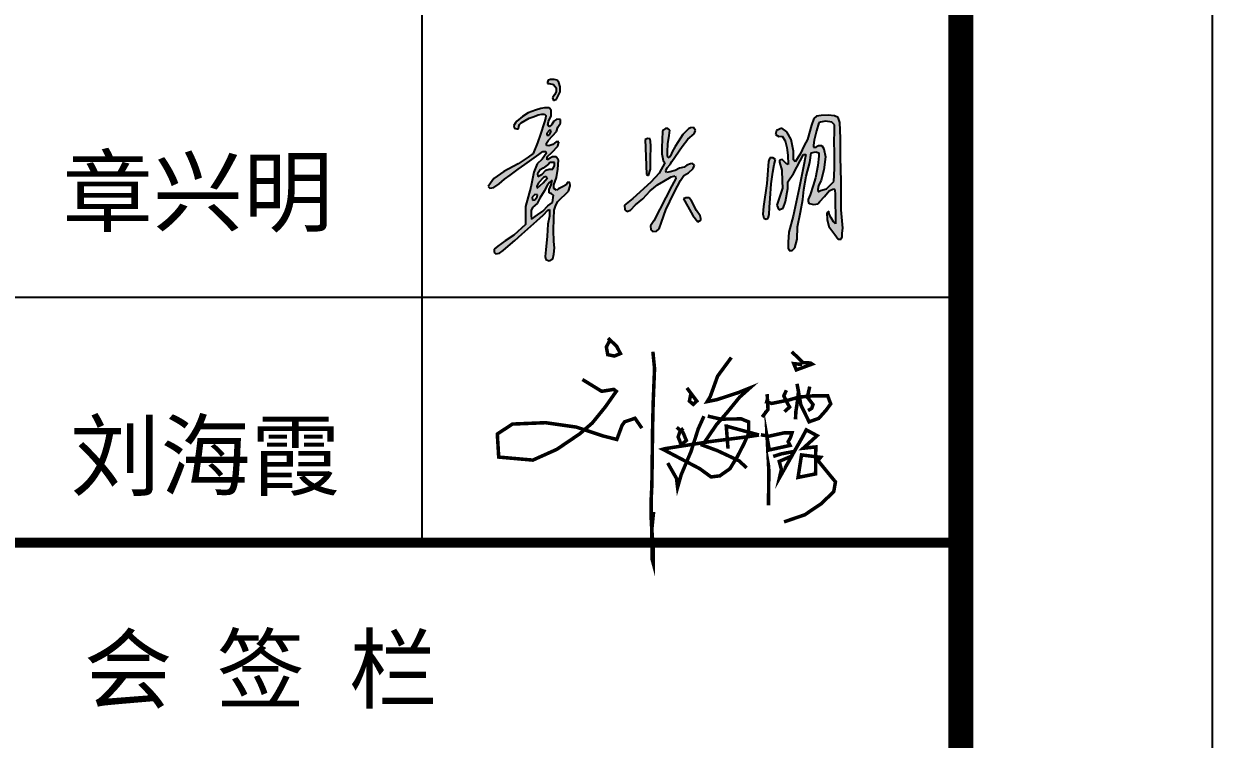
# Model space of a CAD drawing. Extents: x 69728788 to 150676229, y 20327566 to 43663798.
# Drawn here: x 75484899 to 75489625, y 20792796 to 20795641 of the extents above; entities that cross this region are included whole.
import ezdxf

# ---------------------------------------------------------------- set-up
doc = ezdxf.new("R2010")
doc.units = 0
doc.header["$LTSCALE"] = 1000
doc.header["$MEASUREMENT"] = 0
doc.layers.get('0').update_dxf_attribs({"linetype": 'CONTINUOUS'})
doc.layers.add('PUB_TITLE', color=4, linetype='CONTINUOUS')
doc.layers.add('图框', color=253, linetype='CONTINUOUS')
doc.styles.add('STYLE-黑体', font='simhei.ttf')

# ---------------------------------------------------------------- blocks, each defined once
blk = doc.blocks.new('zvzgbzxbz')
for points in [[(-131914.1, -764901.6), (-131889.5, -764906.8), (-131875.4, -764925.4), (-131875.4, -764947.8), (-131885, -764963.4), (-131895.6, -764980.4), (-131888.7, -764995.6), (-131872.4, -764988.3), (-131863.4, -764968.8), (-131853.8, -764948), (-131853.8, -764921.1), (-131860.8, -764896.1), (-131869.3, -764884), (-131885.8, -764879.6), (-131905.3, -764879.6), (-131918.5, -764884), (-131922.6, -764893.9), (-131922.6, -764901.6)], [(-131270.9, -765389.6), (-131275, -765380.3), (-131266.4, -765364.3), (-131250, -765344.9), (-131241, -765329.2), (-131185.3, -765247.9), (-131153.1, -765207.3), (-131119.7, -765176.9), (-131111.7, -765159), (-131122.1, -765142.9), (-131138.8, -765144.8), (-131149.5, -765150), (-131180.6, -765181.1), (-131206.8, -765222.2), (-131222.9, -765246.7), (-131239.1, -765275.9), (-131249.2, -765298.6), (-131256.4, -765308.8), (-131265.7, -765302.2), (-131265.9, -765276.5), (-131262.9, -765233), (-131256.4, -765186.4), (-131252.4, -765158), (-131263.5, -765148.3), (-131276.7, -765148.3), (-131289.8, -765157.2), (-131292.1, -765163.3), (-131294.6, -765211), (-131296.6, -765250.9), (-131296.6, -765287.8), (-131289.4, -765323.5), (-131280, -765336.3), (-131310.8, -765393.1), (-131357.5, -765443.1), (-131454.5, -765531.4), (-131500, -765568.6), (-131499.8, -765593.9), (-131488.4, -765603.6), (-131467.2, -765596), (-131439.7, -765567.3), (-131400.8, -765533), (-131360.2, -765489.5), (-131320.4, -765456.5), (-131285.3, -765436.2), (-131246, -765413.4), (-131222.7, -765407.9), (-131219.8, -765422.2), (-131242.2, -765462), (-131274.8, -765525.4), (-131339.8, -765654.7), (-131358.5, -765681.4), (-131357.4, -765703.8), (-131346.2, -765713.4), (-131325.9, -765711.3), (-131311.5, -765697.4), (-131298.2, -765660.6), (-131274.9, -765594), (-131229.9, -765503.1), (-131210.6, -765464.1), (-131195, -765432.6), (-131175.5, -765406.2), (-131150.7, -765390.8), (-131124.2, -765367.6), (-131118.2, -765349.3), (-131127.9, -765340.4), (-131139.9, -765342.3), (-131160, -765350.1), (-131174.6, -765360.2), (-131200.3, -765366.5), (-131223.5, -765379.2), (-131250.7, -765385.9)], [(-131356.3, -765240.3), (-131359.7, -765204.3), (-131373.2, -765203.7), (-131387.8, -765209), (-131384, -765301.3), (-131379.9, -765399.8), (-131368.5, -765405.9), (-131358.2, -765370.3), (-131358.2, -765320.8)], [(-130721.5, -765449.5), (-130740.2, -765576.1), (-130742.8, -765618.3), (-130738, -765639.6), (-130724.5, -765644.4), (-130714.9, -765640.3), (-130709.4, -765619), (-130706.5, -765579.8), (-130702.9, -765531.4), (-130697.6, -765451.1), (-130688.3, -765387.8), (-130682.1, -765346.3), (-130674.2, -765319.1), (-130688.3, -765309.7), (-130704.1, -765309.7), (-130711.9, -765329.9)], [(-131177, -765534.5), (-131154.5, -765575.2), (-131127.3, -765625), (-131100, -765658.9), (-131081.3, -765648.5), (-131086.2, -765626.3), (-131106.7, -765597.8), (-131133.3, -765544.6), (-131146.5, -765528), (-131165.2, -765528)]]:
    blk.add_hatch(color=256).paths.add_polyline_path(points)
h = blk.add_hatch(color=256)
h.paths.add_polyline_path([(-131872.6, -765486), (-131887.4, -765477.4), (-131887.4, -765456.7), (-131873.8, -765417.5), (-131865.4, -765370.6), (-131862.2, -765322.4), (-131875.1, -765304.4), (-131895.6, -765304.4), (-131914.3, -765315.3), (-131923.7, -765320.9), (-131923.7, -765303.8), (-131896.9, -765278), (-131865.4, -765245.9), (-131859.6, -765221.5), (-131875.7, -765221.5), (-131893.7, -765236.9), (-131914.9, -765243.3), (-131927.8, -765242.1), (-131927.8, -765228.6), (-131916.2, -765211.8), (-131873.3, -765165), (-131865.9, -765140.5), (-131850.5, -765118.9), (-131850.5, -765098.4), (-131870.5, -765097.2), (-131887, -765108.6), (-131898.4, -765127.4), (-131913.8, -765138.8), (-131920.3, -765130), (-131916.1, -765109.8), (-131902.4, -765079), (-131902.4, -765048.8), (-131913.2, -765035.7), (-131938.9, -765035.7), (-131959.4, -765038.5), (-131988.5, -765047.7), (-132028.9, -765063), (-132059.1, -765082.4), (-132090.1, -765108.6), (-132098.5, -765117.7), (-132106.3, -765132.6), (-132104.2, -765145.9), (-132090.8, -765149.7), (-132081.9, -765149.7), (-132079.9, -765138.1), (-132075.8, -765126.4), (-132066, -765116.9), (-132045.1, -765104.8), (-132023.5, -765092), (-131995, -765082.2), (-131973.8, -765073), (-131952.9, -765069.7), (-131938.6, -765069.7), (-131931.7, -765077.1), (-131932.8, -765093.9), (-131940.5, -765118), (-131960.2, -765179.5), (-131977.4, -765227.1), (-132000.8, -765286), (-132027.9, -765305.7), (-132083.1, -765341.2), (-132161.7, -765384.2), (-132215.9, -765422.5), (-132234.6, -765447.8), (-132247.8, -765465.5), (-132238.2, -765475.1), (-132215.5, -765471.6), (-132187.6, -765451.5), (-132157.2, -765426.8), (-132127.6, -765404.1), (-132082.2, -765372), (-132046.2, -765346.4), (-131969.2, -765290.8), (-131947.1, -765274.8), (-131931.3, -765274.8), (-131930, -765285.6), (-131950.9, -765315.7), (-131979, -765342.5), (-131996.7, -765387.6), (-132013.4, -765469.5), (-132042.8, -765576), (-132042.8, -765674.4), (-132107.3, -765731.9), (-132154.2, -765764.4), (-132194.2, -765792.2), (-132214.8, -765810), (-132214.1, -765827.6), (-132205.1, -765835), (-132186.1, -765831.4), (-132165.1, -765815.8), (-132137.8, -765792.3), (-132101.2, -765761.4), (-132063.5, -765726.6), (-131981.7, -765654.8), (-131945.6, -765623.1), (-131920.1, -765596.4), (-131911, -765592.5), (-131911, -765628.2), (-131920.1, -765672.9), (-131924, -765737.7), (-131931.1, -765813), (-131934.5, -765849), (-131932.1, -765865.5), (-131912.6, -765872.6), (-131893.7, -765862), (-131887.3, -765835.8), (-131885, -765802.2), (-131887.9, -765766.4), (-131888.7, -765705.6), (-131887.3, -765642.8), (-131886.2, -765595), (-131877.2, -765568.5), (-131865.9, -765548.7), (-131806.6, -765491), (-131797.6, -765462.6), (-131800.2, -765443.8), (-131814.4, -765443.8), (-131820.8, -765457.4), (-131839.6, -765467.7), (-131861.4, -765479.7)])
h.paths.add_polyline_path([(-131888.9, -765513.3), (-131895.8, -765553.3), (-131921.2, -765572.3), (-131948.3, -765601.2), (-131976.5, -765621.2), (-132009.5, -765644.7), (-132012.6, -765623.1), (-132012.6, -765595.8), (-132003.1, -765580), (-131979.6, -765558.5), (-131963.8, -765530.5), (-131941.5, -765491.1), (-131923.8, -765461.3), (-131911.7, -765444.8), (-131896.5, -765432.1), (-131902.2, -765456.2), (-131913, -765482.3), (-131913, -765501.3), (-131899.7, -765507)], flags=16)
h.paths.add_polyline_path([(-131945.4, -765446.1), (-131979, -765474.6), (-131980.9, -765465.1), (-131972.6, -765446.7), (-131943.5, -765417.5), (-131932, -765410.6), (-131921.6, -765418.9)], flags=16)
h.paths.add_polyline_path([(-131977.8, -765512), (-131978.7, -765523.1), (-131992.5, -765539.5), (-132004.9, -765540), (-132005.8, -765524.9), (-131991.1, -765509.3)], flags=16)
h.paths.add_polyline_path([(-131952.3, -765397.8), (-131975.8, -765411.8), (-131977.1, -765395.9), (-131963.2, -765374.3), (-131945.9, -765366.3), (-131916.1, -765343.2), (-131910.4, -765335), (-131884.4, -765334.4), (-131885, -765350.9), (-131892.7, -765371.2), (-131913, -765371.2), (-131931.8, -765377.3)], flags=16)
h.paths.add_polyline_path([(-131912.8, -765185.2), (-131925.7, -765185.2), (-131925.7, -765173.5), (-131912.2, -765158.4), (-131901.8, -765159.7), (-131905.3, -765172.6)], flags=16)
h = blk.add_hatch(color=256)
h.paths.add_polyline_path([(-130519.9, -765291.3), (-130507.7, -765291.3), (-130522.7, -765366.3), (-130545.2, -765475.1), (-130577, -765629), (-130601.5, -765716.8), (-130603.8, -765770.7), (-130605.2, -765804.1), (-130599.4, -765817.4), (-130582.3, -765817.4), (-130569, -765801.1), (-130555, -765755.2), (-130554.2, -765687.8), (-130537.9, -765606.4), (-130524.6, -765537.6), (-130518.7, -765482.8), (-130505.3, -765408.8), (-130485.2, -765334.5), (-130479.4, -765280.8), (-130453.7, -765276.7), (-130437.3, -765280.8), (-130437.3, -765300.7), (-130442, -765351.5), (-130454.9, -765419.2), (-130468.3, -765460.7), (-130484.9, -765512), (-130495.4, -765536.9), (-130495.4, -765550.4), (-130489, -765559.6), (-130463.3, -765565.4), (-130442.3, -765561.1), (-130431.1, -765547.5), (-130405.4, -765520.1), (-130379.4, -765489.2), (-130356.7, -765478.7), (-130349.1, -765483.9), (-130346.8, -765509), (-130348, -765549.7), (-130346.1, -765630.4), (-130345.4, -765670), (-130357.2, -765659), (-130369.6, -765637), (-130380.2, -765618.4), (-130381.4, -765601), (-130392.4, -765609.8), (-130391.6, -765647.3), (-130382.8, -765684.7), (-130349.8, -765728.7), (-130330.8, -765754.1), (-130313.8, -765754.1), (-130308.4, -765741.2), (-130309, -765722.1), (-130306.1, -765694.3), (-130314.2, -765594.6), (-130314.1, -765437.3), (-130317.5, -765306.9), (-130317.2, -765202), (-130322.2, -765116.3), (-130331.5, -765087.8), (-130351.6, -765078.9), (-130385.2, -765075.4), (-130424.8, -765076.6), (-130449.1, -765080.5), (-130464.2, -765093.6), (-130476.3, -765129.7), (-130498.4, -765207.9), (-130516.4, -765242.2), (-130539.3, -765288.7), (-130567.1, -765330.4), (-130576.1, -765319.8), (-130576.1, -765273.2), (-130588.3, -765208.7), (-130612.8, -765166.2), (-130639.8, -765147.4), (-130667.6, -765159.6), (-130674.1, -765180.9), (-130656.2, -765192.3), (-130637.4, -765189.9), (-130621, -765216), (-130612.8, -765252.8), (-130607.1, -765293.6), (-130604.4, -765345.1), (-130614.2, -765342.2), (-130638.2, -765318.1), (-130652.1, -765321.4), (-130652.2, -765333.5), (-130640, -765376.7), (-130637.1, -765437.6), (-130635.4, -765475.1), (-130649.3, -765513.6), (-130666.2, -765568), (-130655.9, -765594.2), (-130631.1, -765584.5), (-130618.4, -765548.3), (-130606.2, -765477.9), (-130606.2, -765441.4), (-130575.2, -765394.5)])
h.paths.add_polyline_path([(-130410.2, -765375), (-130400.1, -765304.4), (-130409.2, -765259), (-130420.3, -765240.9), (-130438.5, -765240.9), (-130446.3, -765245.8), (-130451.6, -765250), (-130465.2, -765250), (-130465.2, -765239.4), (-130463, -765212.6), (-130449.1, -765160.7), (-130437.5, -765117.3), (-130427.2, -765114.1), (-130400, -765108.4), (-130364.7, -765114.1), (-130351.1, -765127.7), (-130351.1, -765168.4), (-130352, -765215.5), (-130350.2, -765285.3), (-130350.2, -765366.8), (-130354.7, -765438.4), (-130394.6, -765478.2), (-130427.2, -765488.2), (-130439.9, -765495.4), (-130441.7, -765482.8), (-130439, -765462.8), (-130424.5, -765431.1)], flags=16)
for p, q in [((-131918.5, -764884), (-131922.6, -764893.9)), ((-131922.6, -764893.9), (-131922.6, -764901.6)), ((-131922.6, -764901.6), (-131914.1, -764901.6)), ((-131905.3, -764879.6), (-131918.5, -764884)), ((-131914.1, -764901.6), (-131889.5, -764906.8)), ((-131885.8, -764879.6), (-131905.3, -764879.6)), ((-131889.5, -764906.8), (-131875.4, -764925.4)), ((-131869.3, -764884), (-131885.8, -764879.6)), ((-131875.4, -764925.4), (-131875.4, -764947.8)), ((-131860.8, -764896.1), (-131869.3, -764884)), ((-131853.8, -764921.1), (-131860.8, -764896.1)), ((-131853.8, -764948), (-131853.8, -764921.1)), ((-131885, -764963.4), (-131895.6, -764980.4)), ((-131895.6, -764980.4), (-131888.7, -764995.6)), ((-131888.7, -764995.6), (-131872.4, -764988.3)), ((-131875.4, -764947.8), (-131885, -764963.4)), ((-131872.4, -764988.3), (-131863.4, -764968.8)), ((-131863.4, -764968.8), (-131853.8, -764948)), ((-131988.5, -765047.7), (-132028.9, -765063)), ((-131959.4, -765038.5), (-131988.5, -765047.7)), ((-131938.9, -765035.7), (-131959.4, -765038.5)), ((-131913.2, -765035.7), (-131938.9, -765035.7)), ((-131902.4, -765048.8), (-131913.2, -765035.7)), ((-131902.4, -765079), (-131902.4, -765048.8)), ((-132098.5, -765117.7), (-132106.3, -765132.6)), ((-132090.1, -765108.6), (-132098.5, -765117.7)), ((-132059.1, -765082.4), (-132090.1, -765108.6)), ((-132075.8, -765126.4), (-132066, -765116.9)), ((-132066, -765116.9), (-132045.1, -765104.8)), ((-132028.9, -765063), (-132059.1, -765082.4)), ((-132045.1, -765104.8), (-132023.5, -765092)), ((-132023.5, -765092), (-131995, -765082.2)), ((-131995, -765082.2), (-131973.8, -765073)), ((-131973.8, -765073), (-131952.9, -765069.7)), ((-131940.5, -765118), (-131960.2, -765179.5)), ((-131952.9, -765069.7), (-131938.6, -765069.7)), ((-131932.8, -765093.9), (-131940.5, -765118)), ((-131938.6, -765069.7), (-131931.7, -765077.1)), ((-131931.7, -765077.1), (-131932.8, -765093.9)), ((-131920.3, -765130), (-131916.1, -765109.8)), ((-131916.1, -765109.8), (-131902.4, -765079)), ((-131887, -765108.6), (-131898.4, -765127.4)), ((-131870.5, -765097.2), (-131887, -765108.6)), ((-131850.5, -765098.4), (-131870.5, -765097.2)), ((-131865.9, -765140.5), (-131850.5, -765118.9)), ((-131850.5, -765118.9), (-131850.5, -765098.4)), ((-130464.2, -765093.6), (-130476.3, -765129.7)), ((-130449.1, -765080.5), (-130464.2, -765093.6)), ((-130424.8, -765076.6), (-130449.1, -765080.5)), ((-130437.5, -765117.3), (-130449.1, -765160.7)), ((-130427.2, -765114.1), (-130437.5, -765117.3)), ((-130400, -765108.4), (-130427.2, -765114.1)), ((-130385.2, -765075.4), (-130424.8, -765076.6)), ((-130364.7, -765114.1), (-130400, -765108.4)), ((-130351.6, -765078.9), (-130385.2, -765075.4)), ((-130351.1, -765127.7), (-130364.7, -765114.1)), ((-130331.5, -765087.8), (-130351.6, -765078.9)), ((-130322.2, -765116.3), (-130331.5, -765087.8)), ((-130317.2, -765202), (-130322.2, -765116.3)), ((-132106.3, -765132.6), (-132104.2, -765145.9)), ((-132104.2, -765145.9), (-132090.8, -765149.7)), ((-132090.8, -765149.7), (-132081.9, -765149.7)), ((-132081.9, -765149.7), (-132079.9, -765138.1)), ((-132079.9, -765138.1), (-132075.8, -765126.4)), ((-131960.2, -765179.5), (-131977.4, -765227.1)), ((-131912.2, -765158.4), (-131925.7, -765173.5)), ((-131925.7, -765173.5), (-131925.7, -765185.2)), ((-131925.7, -765185.2), (-131912.8, -765185.2)), ((-131913.8, -765138.8), (-131920.3, -765130)), ((-131916.2, -765211.8), (-131873.3, -765165)), ((-131898.4, -765127.4), (-131913.8, -765138.8)), ((-131912.8, -765185.2), (-131905.3, -765172.6)), ((-131901.8, -765159.7), (-131912.2, -765158.4)), ((-131905.3, -765172.6), (-131901.8, -765159.7)), ((-131873.3, -765165), (-131865.9, -765140.5)), ((-131292.1, -765163.3), (-131294.6, -765211)), ((-131289.8, -765157.2), (-131292.1, -765163.3)), ((-131276.7, -765148.3), (-131289.8, -765157.2)), ((-131263.5, -765148.3), (-131276.7, -765148.3)), ((-131252.4, -765158), (-131263.5, -765148.3)), ((-131262.9, -765233), (-131256.4, -765186.4)), ((-131256.4, -765186.4), (-131252.4, -765158)), ((-131180.6, -765181.1), (-131206.8, -765222.2)), ((-131149.5, -765150), (-131180.6, -765181.1)), ((-131153.1, -765207.3), (-131119.7, -765176.9)), ((-131138.8, -765144.8), (-131149.5, -765150)), ((-131122.1, -765142.9), (-131138.8, -765144.8)), ((-131111.7, -765159), (-131122.1, -765142.9)), ((-131119.7, -765176.9), (-131111.7, -765159)), ((-130667.6, -765159.6), (-130674.1, -765180.9)), ((-130674.1, -765180.9), (-130656.2, -765192.3)), ((-130639.8, -765147.4), (-130667.6, -765159.6)), ((-130612.8, -765166.2), (-130639.8, -765147.4)), ((-130588.3, -765208.7), (-130612.8, -765166.2)), ((-130476.3, -765129.7), (-130498.4, -765207.9)), ((-130449.1, -765160.7), (-130463, -765212.6)), ((-130352, -765215.5), (-130351.1, -765168.4)), ((-130351.1, -765168.4), (-130351.1, -765127.7)), ((-131977.4, -765227.1), (-132000.8, -765286)), ((-131927.8, -765228.6), (-131916.2, -765211.8)), ((-131927.8, -765242.1), (-131927.8, -765228.6)), ((-131914.9, -765243.3), (-131927.8, -765242.1)), ((-131893.7, -765236.9), (-131914.9, -765243.3)), ((-131896.9, -765278), (-131865.4, -765245.9)), ((-131875.7, -765221.5), (-131893.7, -765236.9)), ((-131859.6, -765221.5), (-131875.7, -765221.5)), ((-131865.4, -765245.9), (-131859.6, -765221.5)), ((-131373.2, -765203.7), (-131387.8, -765209)), ((-131387.8, -765209), (-131384, -765301.3)), ((-131359.7, -765204.3), (-131373.2, -765203.7)), ((-131356.3, -765240.3), (-131359.7, -765204.3)), ((-131358.2, -765320.8), (-131356.3, -765240.3)), ((-131294.6, -765211), (-131296.6, -765250.9)), ((-131296.6, -765250.9), (-131296.6, -765287.8)), ((-131265.9, -765276.5), (-131262.9, -765233)), ((-131241, -765329.2), (-131185.3, -765247.9)), ((-131222.9, -765246.7), (-131239.1, -765275.9)), ((-131206.8, -765222.2), (-131222.9, -765246.7)), ((-131185.3, -765247.9), (-131153.1, -765207.3)), ((-130656.2, -765192.3), (-130637.4, -765189.9)), ((-130637.4, -765189.9), (-130621, -765216)), ((-130621, -765216), (-130612.8, -765252.8)), ((-130576.1, -765273.2), (-130588.3, -765208.7)), ((-130516.4, -765242.2), (-130539.3, -765288.7)), ((-130498.4, -765207.9), (-130516.4, -765242.2)), ((-130463, -765212.6), (-130465.2, -765239.4)), ((-130465.2, -765239.4), (-130465.2, -765250)), ((-130465.2, -765250), (-130451.6, -765250)), ((-130451.6, -765250), (-130446.3, -765245.8)), ((-130446.3, -765245.8), (-130438.5, -765240.9)), ((-130438.5, -765240.9), (-130420.3, -765240.9)), ((-130420.3, -765240.9), (-130409.2, -765259)), ((-130350.2, -765285.3), (-130352, -765215.5)), ((-130317.5, -765306.9), (-130317.2, -765202)), ((-132027.9, -765305.7), (-132083.1, -765341.2)), ((-132046.2, -765346.4), (-131969.2, -765290.8)), ((-132000.8, -765286), (-132027.9, -765305.7)), ((-131950.9, -765315.7), (-131979, -765342.5)), ((-131969.2, -765290.8), (-131947.1, -765274.8)), ((-131930, -765285.6), (-131950.9, -765315.7)), ((-131947.1, -765274.8), (-131931.3, -765274.8)), ((-131931.3, -765274.8), (-131930, -765285.6)), ((-131923.7, -765303.8), (-131896.9, -765278)), ((-131923.7, -765320.9), (-131923.7, -765303.8)), ((-131914.3, -765315.3), (-131923.7, -765320.9)), ((-131895.6, -765304.4), (-131914.3, -765315.3)), ((-131875.1, -765304.4), (-131895.6, -765304.4)), ((-131862.2, -765322.4), (-131875.1, -765304.4)), ((-131384, -765301.3), (-131379.9, -765399.8)), ((-131296.6, -765287.8), (-131289.4, -765323.5)), ((-131265.7, -765302.2), (-131265.9, -765276.5)), ((-131256.4, -765308.8), (-131265.7, -765302.2)), ((-131249.2, -765298.6), (-131256.4, -765308.8)), ((-131239.1, -765275.9), (-131249.2, -765298.6)), ((-130704.1, -765309.7), (-130711.9, -765329.9)), ((-130688.3, -765309.7), (-130704.1, -765309.7)), ((-130674.2, -765319.1), (-130688.3, -765309.7)), ((-130612.8, -765252.8), (-130607.1, -765293.6)), ((-130607.1, -765293.6), (-130604.4, -765345.1)), ((-130576.1, -765319.8), (-130576.1, -765273.2)), ((-130575.2, -765394.5), (-130519.9, -765291.3)), ((-130539.3, -765288.7), (-130567.1, -765330.4)), ((-130507.7, -765291.3), (-130522.7, -765366.3)), ((-130519.9, -765291.3), (-130507.7, -765291.3)), ((-130485.2, -765334.5), (-130479.4, -765280.8)), ((-130479.4, -765280.8), (-130453.7, -765276.7)), ((-130453.7, -765276.7), (-130437.3, -765280.8)), ((-130437.3, -765300.7), (-130442, -765351.5)), ((-130437.3, -765280.8), (-130437.3, -765300.7)), ((-130400.1, -765304.4), (-130410.2, -765375)), ((-130409.2, -765259), (-130400.1, -765304.4)), ((-130350.2, -765366.8), (-130350.2, -765285.3)), ((-130314.1, -765437.3), (-130317.5, -765306.9)), ((-132083.1, -765341.2), (-132161.7, -765384.2)), ((-132127.6, -765404.1), (-132082.2, -765372)), ((-132082.2, -765372), (-132046.2, -765346.4)), ((-131979, -765342.5), (-131996.7, -765387.6)), ((-131963.2, -765374.3), (-131977.1, -765395.9)), ((-131945.9, -765366.3), (-131963.2, -765374.3)), ((-131952.3, -765397.8), (-131931.8, -765377.3)), ((-131916.1, -765343.2), (-131945.9, -765366.3)), ((-131931.8, -765377.3), (-131913, -765371.2)), ((-131910.4, -765335), (-131916.1, -765343.2)), ((-131913, -765371.2), (-131892.7, -765371.2)), ((-131884.4, -765334.4), (-131910.4, -765335)), ((-131892.7, -765371.2), (-131885, -765350.9)), ((-131885, -765350.9), (-131884.4, -765334.4)), ((-131873.8, -765417.5), (-131865.4, -765370.6)), ((-131865.4, -765370.6), (-131862.2, -765322.4)), ((-131368.5, -765405.9), (-131358.2, -765370.3)), ((-131358.2, -765370.3), (-131358.2, -765320.8)), ((-131280, -765336.3), (-131310.8, -765393.1)), ((-131289.4, -765323.5), (-131280, -765336.3)), ((-131275, -765380.3), (-131266.4, -765364.3)), ((-131270.9, -765389.6), (-131275, -765380.3)), ((-131266.4, -765364.3), (-131250, -765344.9)), ((-131223.5, -765379.2), (-131250.7, -765385.9)), ((-131250, -765344.9), (-131241, -765329.2)), ((-131200.3, -765366.5), (-131223.5, -765379.2)), ((-131174.6, -765360.2), (-131200.3, -765366.5)), ((-131160, -765350.1), (-131174.6, -765360.2)), ((-131139.9, -765342.3), (-131160, -765350.1)), ((-131150.7, -765390.8), (-131124.2, -765367.6)), ((-131127.9, -765340.4), (-131139.9, -765342.3)), ((-131118.2, -765349.3), (-131127.9, -765340.4)), ((-131124.2, -765367.6), (-131118.2, -765349.3)), ((-130711.9, -765329.9), (-130721.5, -765449.5)), ((-130688.3, -765387.8), (-130682.1, -765346.3)), ((-130682.1, -765346.3), (-130674.2, -765319.1)), ((-130652.1, -765321.4), (-130652.2, -765333.5)), ((-130652.2, -765333.5), (-130640, -765376.7)), ((-130638.2, -765318.1), (-130652.1, -765321.4)), ((-130640, -765376.7), (-130637.1, -765437.6)), ((-130614.2, -765342.2), (-130638.2, -765318.1)), ((-130604.4, -765345.1), (-130614.2, -765342.2)), ((-130567.1, -765330.4), (-130576.1, -765319.8)), ((-130567.1, -765330.4), (-130567.1, -765330.4)), ((-130522.7, -765366.3), (-130545.2, -765475.1)), ((-130505.3, -765408.8), (-130485.2, -765334.5)), ((-130442, -765351.5), (-130454.9, -765419.2)), ((-130410.2, -765375), (-130424.5, -765431.1)), ((-130354.7, -765438.4), (-130350.2, -765366.8)), ((-132215.9, -765422.5), (-132234.6, -765447.8)), ((-132161.7, -765384.2), (-132215.9, -765422.5)), ((-132187.6, -765451.5), (-132157.2, -765426.8)), ((-132157.2, -765426.8), (-132127.6, -765404.1)), ((-131996.7, -765387.6), (-132013.4, -765469.5)), ((-131972.6, -765446.7), (-131980.9, -765465.1)), ((-131979, -765474.6), (-131945.4, -765446.1)), ((-131977.1, -765395.9), (-131975.8, -765411.8)), ((-131975.8, -765411.8), (-131952.3, -765397.8)), ((-131943.5, -765417.5), (-131972.6, -765446.7)), ((-131945.4, -765446.1), (-131921.6, -765418.9)), ((-131932, -765410.6), (-131943.5, -765417.5)), ((-131921.6, -765418.9), (-131932, -765410.6)), ((-131911.7, -765444.8), (-131923.8, -765461.3)), ((-131896.5, -765432.1), (-131911.7, -765444.8)), ((-131911.7, -765444.8), (-131911.7, -765444.8)), ((-131911.7, -765444.8), (-131911.7, -765444.8)), ((-131902.2, -765456.2), (-131896.5, -765432.1)), ((-131896.5, -765432.1), (-131896.5, -765432.1)), ((-131896.5, -765432.1), (-131896.5, -765432.1)), ((-131887.4, -765456.7), (-131873.8, -765417.5)), ((-131814.4, -765443.8), (-131820.8, -765457.4)), ((-131800.2, -765443.8), (-131814.4, -765443.8)), ((-131797.6, -765462.6), (-131800.2, -765443.8)), ((-131357.5, -765443.1), (-131454.5, -765531.4)), ((-131379.9, -765399.8), (-131368.5, -765405.9)), ((-131310.8, -765393.1), (-131357.5, -765443.1)), ((-131320.4, -765456.5), (-131285.3, -765436.2)), ((-131285.3, -765436.2), (-131246, -765413.4)), ((-131250.7, -765385.9), (-131270.9, -765389.6)), ((-131246, -765413.4), (-131222.7, -765407.9)), ((-131219.8, -765422.2), (-131242.2, -765462)), ((-131222.7, -765407.9), (-131219.8, -765422.2)), ((-131210.6, -765464.1), (-131195, -765432.6)), ((-131195, -765432.6), (-131175.5, -765406.2)), ((-131175.5, -765406.2), (-131150.7, -765390.8)), ((-130697.6, -765451.1), (-130688.3, -765387.8)), ((-130637.1, -765437.6), (-130635.4, -765475.1)), ((-130606.2, -765441.4), (-130575.2, -765394.5)), ((-130606.2, -765477.9), (-130606.2, -765441.4)), ((-130518.7, -765482.8), (-130505.3, -765408.8)), ((-130454.9, -765419.2), (-130468.3, -765460.7)), ((-130424.5, -765431.1), (-130439, -765462.8)), ((-130394.6, -765478.2), (-130354.7, -765438.4)), ((-130314.2, -765594.6), (-130314.1, -765437.3)), ((-132234.6, -765447.8), (-132247.8, -765465.5)), ((-132247.8, -765465.5), (-132238.2, -765475.1)), ((-132238.2, -765475.1), (-132215.5, -765471.6)), ((-132215.5, -765471.6), (-132187.6, -765451.5)), ((-132013.4, -765469.5), (-132042.8, -765576)), ((-131991.1, -765509.3), (-132005.8, -765524.9)), ((-131977.8, -765512), (-131991.1, -765509.3)), ((-131980.9, -765465.1), (-131979, -765474.6)), ((-131941.5, -765491.1), (-131963.8, -765530.5)), ((-131923.8, -765461.3), (-131941.5, -765491.1)), ((-131913, -765482.3), (-131902.2, -765456.2)), ((-131913, -765501.3), (-131913, -765482.3)), ((-131899.7, -765507), (-131913, -765501.3)), ((-131888.9, -765513.3), (-131899.7, -765507)), ((-131887.4, -765477.4), (-131887.4, -765456.7)), ((-131872.6, -765486), (-131887.4, -765477.4)), ((-131861.4, -765479.7), (-131872.6, -765486)), ((-131865.9, -765548.7), (-131806.6, -765491)), ((-131839.6, -765467.7), (-131861.4, -765479.7)), ((-131820.8, -765457.4), (-131839.6, -765467.7)), ((-131806.6, -765491), (-131797.6, -765462.6)), ((-131400.8, -765533), (-131360.2, -765489.5)), ((-131360.2, -765489.5), (-131320.4, -765456.5)), ((-131274.9, -765594), (-131229.9, -765503.1)), ((-131242.2, -765462), (-131274.8, -765525.4)), ((-131229.9, -765503.1), (-131210.6, -765464.1)), ((-130721.5, -765449.5), (-130740.2, -765576.1)), ((-130702.9, -765531.4), (-130697.6, -765451.1)), ((-130635.4, -765475.1), (-130649.3, -765513.6)), ((-130618.4, -765548.3), (-130606.2, -765477.9)), ((-130545.2, -765475.1), (-130577, -765629)), ((-130524.6, -765537.6), (-130518.7, -765482.8)), ((-130484.9, -765512), (-130495.4, -765536.9)), ((-130468.3, -765460.7), (-130484.9, -765512)), ((-130439, -765462.8), (-130441.7, -765482.8)), ((-130441.7, -765482.8), (-130439.9, -765495.4)), ((-130439.9, -765495.4), (-130427.2, -765488.2)), ((-130427.2, -765488.2), (-130394.6, -765478.2)), ((-130405.4, -765520.1), (-130379.4, -765489.2)), ((-130379.4, -765489.2), (-130356.7, -765478.7)), ((-130356.7, -765478.7), (-130349.1, -765483.9)), ((-130349.1, -765483.9), (-130346.8, -765509)), ((-130346.8, -765509), (-130348, -765549.7)), ((-132042.8, -765576), (-132042.8, -765674.4)), ((-132005.8, -765524.9), (-132004.9, -765540)), ((-132004.9, -765540), (-131992.5, -765539.5)), ((-131979.6, -765558.5), (-132003.1, -765580)), ((-131992.5, -765539.5), (-131978.7, -765523.1)), ((-131963.8, -765530.5), (-131979.6, -765558.5)), ((-131978.7, -765523.1), (-131977.8, -765512)), ((-131948.3, -765601.2), (-131921.2, -765572.3)), ((-131921.2, -765572.3), (-131895.8, -765553.3)), ((-131895.8, -765553.3), (-131888.9, -765513.3)), ((-131886.2, -765595), (-131877.2, -765568.5)), ((-131877.2, -765568.5), (-131865.9, -765548.7)), ((-131454.5, -765531.4), (-131500, -765568.6)), ((-131500, -765568.6), (-131499.8, -765593.9)), ((-131467.2, -765596), (-131439.7, -765567.3)), ((-131439.7, -765567.3), (-131400.8, -765533)), ((-131274.8, -765525.4), (-131339.8, -765654.7)), ((-131165.2, -765528), (-131177, -765534.5)), ((-131177, -765534.5), (-131154.5, -765575.2)), ((-131146.5, -765528), (-131165.2, -765528)), ((-131154.5, -765575.2), (-131127.3, -765625)), ((-131133.3, -765544.6), (-131146.5, -765528)), ((-131106.7, -765597.8), (-131133.3, -765544.6)), ((-130740.2, -765576.1), (-130742.8, -765618.3)), ((-130706.5, -765579.8), (-130702.9, -765531.4)), ((-130649.3, -765513.6), (-130666.2, -765568)), ((-130666.2, -765568), (-130655.9, -765594.2)), ((-130631.1, -765584.5), (-130618.4, -765548.3)), ((-130537.9, -765606.4), (-130524.6, -765537.6)), ((-130495.4, -765536.9), (-130495.4, -765550.4)), ((-130495.4, -765550.4), (-130489, -765559.6)), ((-130489, -765559.6), (-130463.3, -765565.4)), ((-130463.3, -765565.4), (-130442.3, -765561.1)), ((-130442.3, -765561.1), (-130431.1, -765547.5)), ((-130431.1, -765547.5), (-130405.4, -765520.1)), ((-130348, -765549.7), (-130346.1, -765630.4)), ((-132003.1, -765580), (-132012.6, -765595.8)), ((-132012.6, -765595.8), (-132012.6, -765623.1)), ((-132012.6, -765623.1), (-132009.5, -765644.7)), ((-132009.5, -765644.7), (-131976.5, -765621.2)), ((-131981.7, -765654.8), (-131945.6, -765623.1)), ((-131976.5, -765621.2), (-131948.3, -765601.2)), ((-131945.6, -765623.1), (-131920.1, -765596.4)), ((-131920.1, -765596.4), (-131911, -765592.5)), ((-131911, -765628.2), (-131920.1, -765672.9)), ((-131911, -765592.5), (-131911, -765628.2)), ((-131887.3, -765642.8), (-131886.2, -765595)), ((-131499.8, -765593.9), (-131488.4, -765603.6)), ((-131488.4, -765603.6), (-131467.2, -765596)), ((-131298.2, -765660.6), (-131274.9, -765594)), ((-131127.3, -765625), (-131100, -765658.9)), ((-131086.2, -765626.3), (-131106.7, -765597.8)), ((-131081.3, -765648.5), (-131086.2, -765626.3)), ((-130742.8, -765618.3), (-130738, -765639.6)), ((-130738, -765639.6), (-130724.5, -765644.4)), ((-130724.5, -765644.4), (-130714.9, -765640.3)), ((-130714.9, -765640.3), (-130709.4, -765619)), ((-130709.4, -765619), (-130706.5, -765579.8)), ((-130655.9, -765594.2), (-130631.1, -765584.5)), ((-130577, -765629), (-130601.5, -765716.8)), ((-130554.2, -765687.8), (-130537.9, -765606.4)), ((-130381.4, -765601), (-130392.4, -765609.8)), ((-130392.4, -765609.8), (-130391.6, -765647.3)), ((-130380.2, -765618.4), (-130381.4, -765601)), ((-130369.6, -765637), (-130380.2, -765618.4)), ((-130357.2, -765659), (-130369.6, -765637)), ((-130346.1, -765630.4), (-130345.4, -765670)), ((-130306.1, -765694.3), (-130314.2, -765594.6)), ((-132042.8, -765674.4), (-132107.3, -765731.9)), ((-132063.5, -765726.6), (-131981.7, -765654.8)), ((-131920.1, -765672.9), (-131924, -765737.7)), ((-131888.7, -765705.6), (-131887.3, -765642.8)), ((-131887.9, -765766.4), (-131888.7, -765705.6)), ((-131339.8, -765654.7), (-131358.5, -765681.4)), ((-131358.5, -765681.4), (-131357.4, -765703.8)), ((-131357.4, -765703.8), (-131346.2, -765713.4)), ((-131325.9, -765711.3), (-131311.5, -765697.4)), ((-131311.5, -765697.4), (-131298.2, -765660.6)), ((-131100, -765658.9), (-131081.3, -765648.5)), ((-130555, -765755.2), (-130554.2, -765687.8)), ((-130391.6, -765647.3), (-130382.8, -765684.7)), ((-130382.8, -765684.7), (-130349.8, -765728.7)), ((-130345.4, -765670), (-130357.2, -765659)), ((-130309, -765722.1), (-130306.1, -765694.3)), ((-132154.2, -765764.4), (-132194.2, -765792.2)), ((-132107.3, -765731.9), (-132154.2, -765764.4)), ((-132137.8, -765792.3), (-132101.2, -765761.4)), ((-132101.2, -765761.4), (-132063.5, -765726.6)), ((-131924, -765737.7), (-131931.1, -765813)), ((-131885, -765802.2), (-131887.9, -765766.4)), ((-131346.2, -765713.4), (-131325.9, -765711.3)), ((-130603.8, -765770.7), (-130605.2, -765804.1)), ((-130601.5, -765716.8), (-130603.8, -765770.7)), ((-130569, -765801.1), (-130555, -765755.2)), ((-130349.8, -765728.7), (-130330.8, -765754.1)), ((-130330.8, -765754.1), (-130313.8, -765754.1)), ((-130313.8, -765754.1), (-130308.4, -765741.2)), ((-130308.4, -765741.2), (-130309, -765722.1)), ((-132194.2, -765792.2), (-132214.8, -765810)), ((-132214.8, -765810), (-132214.1, -765827.6)), ((-132214.1, -765827.6), (-132205.1, -765835)), ((-132205.1, -765835), (-132186.1, -765831.4)), ((-132186.1, -765831.4), (-132165.1, -765815.8)), ((-132165.1, -765815.8), (-132137.8, -765792.3)), ((-131931.1, -765813), (-131934.5, -765849)), ((-131893.7, -765862), (-131887.3, -765835.8)), ((-131887.3, -765835.8), (-131885, -765802.2)), ((-130605.2, -765804.1), (-130599.4, -765817.4)), ((-130599.4, -765817.4), (-130582.3, -765817.4)), ((-130582.3, -765817.4), (-130569, -765801.1)), ((-131934.5, -765849), (-131932.1, -765865.5)), ((-131932.1, -765865.5), (-131912.6, -765872.6)), ((-131912.6, -765872.6), (-131893.7, -765862))]:
    blk.add_line(p, q)

msp = doc.modelspace()

# ---------------------------------------------------------------- linework, layer by layer
at = {"const_width": 14}
for points in [[(75487222.5, 20794390.9), (75487256.4, 20794359.2), (75487271.8, 20794329.6), (75487247.7, 20794319.8), (75487221.4, 20794325.2), (75487215.9, 20794355.9), (75487228, 20794378.8)], [(75487400.9, 20794337), (75487407.5, 20794270.2), (75487402, 20794133.5), (75487399.8, 20794036.1), (75487396.8, 20793803.6), (75487393.7, 20793744.4), (75487394.5, 20793659.1), (75487402.2, 20793555.4), (75487402.2, 20793495.5), (75487397.6, 20793512.4), (75487396.8, 20793631.5), (75487403.7, 20793699.9)], [(75487953.2, 20794336.8), (75487997.9, 20794293.8), (75488027.2, 20794292.1), (75488034, 20794287.8), (75487971.3, 20794264.6), (75487961, 20794289.5), (75487994.5, 20794286.1)], [(75487712.8, 20794314), (75487658.3, 20794239.9), (75487628.9, 20794158.2), (75487616.9, 20794138.6), (75487655, 20794146.2), (75487741.1, 20794174.5), (75487786.9, 20794193), (75487745.5, 20794156), (75487697.5, 20794097.2), (75487653.9, 20794047.1), (75487598.3, 20793965.3), (75487657.2, 20793943.6), (75487743.3, 20793903.3), (75487773.8, 20793874.9)], [(75487120.6, 20794226.5), (75487197.3, 20794179.4), (75487245.4, 20794187.1), (75487255.3, 20794179.4), (75487211.5, 20794117.1), (75487160, 20794053.6), (75487110.8, 20794010.9), (75487018.8, 20793948.6), (75486923.6, 20793905.9), (75486787.8, 20793917.9), (75486782.3, 20794009.8), (75486842.5, 20794049.2), (75486973.9, 20794054.7), (75487096.5, 20794037.2), (75487201.7, 20794002.2), (75487257.5, 20793988), (75487278.3, 20794043.8), (75487288.1, 20794058), (75487329.8, 20794072.2), (75487357.1, 20794032.8)], [(75487536.2, 20794193), (75487575.4, 20794140.7), (75487561.2, 20794127.6), (75487546, 20794140.7), (75487551.4, 20794166.9)], [(75487846.6, 20794139), (75487873.2, 20794131.3), (75487942, 20794145), (75487980.7, 20794156.2), (75488035.8, 20794161.3), (75488096, 20794161.3), (75488108, 20794129.6), (75488089.1, 20794103.8), (75488060.7, 20794072), (75488022, 20794058.2), (75487989.3, 20794125.3), (75487973.9, 20794209.5), (75487979.9, 20794179.4), (75487973.9, 20794127), (75487969.6, 20794100.3), (75487967.8, 20794067.7)], [(75487931.7, 20794183.7), (75487921.4, 20794161.3), (75487937.7, 20794128.7), (75487944.6, 20794116.7), (75487924, 20794098.6)], [(75488024.6, 20794198.3), (75488015.1, 20794156.2), (75488037.5, 20794127), (75488032.3, 20794111.5), (75488017.7, 20794102.9)], [(75487855.2, 20794168.2), (75487858.6, 20794107.2), (75487835.4, 20794077.1)], [(75487619.1, 20794080.8), (75487671.4, 20794068.8), (75487752, 20794069.9), (75487781.5, 20794057.9), (75487781.5, 20794012.2), (75487762.9, 20793970.8), (75487737.9, 20793921.8), (75487707.3, 20793871.7), (75487667, 20793843.3), (75487632.1, 20793839), (75487587.4, 20793871.7), (75487440.3, 20793949), (75487447.9, 20793951.2), (75487627.8, 20793979.5), (75487772.8, 20793998), (75487822.9, 20794005.7)], [(75487459.9, 20793894.3), (75487494.7, 20793833.2), (75487499.1, 20793797.3), (75487513.3, 20793847.4), (75487552.5, 20793940), (75487580.9, 20794029.3), (75487603.8, 20794080.5)], [(75487830.2, 20794006.4), (75487863.8, 20794001.3), (75487922.2, 20794014.2), (75487954, 20794014.2), (75487948, 20793995.2), (75487938.6, 20793978.9), (75487946.3, 20793964.3), (75487863.8, 20793946.3), (75487855.2, 20793995.2), (75487862, 20793862), (75487861.2, 20793788.1), (75487860.3, 20793726.2)], [(75487495.8, 20794036.1), (75487520.9, 20794015.4), (75487534, 20793983.9), (75487513.3, 20793967.5), (75487501.3, 20793998), (75487508.9, 20794020.9), (75487522, 20794031.8)], [(75487822.9, 20794005.7), (75487691, 20794041.6)], [(75487692.1, 20794048.1), (75487699.7, 20793951.2)], [(75487879.2, 20793920.5), (75487911.9, 20793930.8), (75487957.5, 20793939.4), (75487953.2, 20793922.2), (75487903.3, 20793900.7), (75487911.9, 20793868.9), (75487904.2, 20793835.4), (75487995.3, 20793997), (75488010.8, 20794026.2), (75488053.8, 20794003), (75487998.8, 20793953.1), (75488048.6, 20793958.3), (75488047.8, 20793850.9), (75487978.1, 20793837.1), (75487991.9, 20793926.5), (75488067.6, 20793917), (75488067.6, 20793917), (75488057.2, 20793904.1), (75488126.9, 20793819.1), (75488120, 20793780.4), (75488070.1, 20793732.3), (75488004.8, 20793688.4), (75487922.2, 20793660.1)]]:
    msp.add_lwpolyline(points, dxfattribs=at)
at = {"layer": 'PUB_TITLE'}
msp.add_lwpolyline([(75430225.1, 20767966.1), (75430225.1, 20809966.1), (75489625.1, 20809966.1), (75489625.1, 20767966.1)], close=True, dxfattribs=at)
at = {"layer": 'PUB_TITLE', "const_width": 100}
msp.add_lwpolyline([(75432725.1, 20768966.1), (75488625.1, 20768966.1), (75488625.1, 20808966.1), (75432725.1, 20808966.1)], close=True, dxfattribs=at)
at = {"layer": '图框', "color": 0}
for p, q in [((75482925.1, 20794553.4), (75488603, 20794553.4)), ((75482925.1, 20793577.3), (75488603, 20793577.3))]:
    msp.add_line(p, q, dxfattribs=at)
at = {"layer": '图框', "color": 4, "const_width": 98.6}
msp.add_lwpolyline([(75482925.1, 20808966.1), (75488625.1, 20808966.1), (75488625.1, 20768966.1), (75482925.1, 20768966.1)], close=True, dxfattribs=at)
at = {"layer": '图框', "color": 0}
msp.add_lwpolyline([(75486484, 20793577.3), (75486484, 20800214.6)], dxfattribs=at)
at = {"layer": '图框', "color": 0, "const_width": 39.5}
msp.add_lwpolyline([(75482925.1, 20793577.3), (75488603, 20793577.3)], dxfattribs=at)

# ---------------------------------------------------------------- block references
at = {"xscale": 0.7261718809604645, "yscale": 0.7261718809604645, "zscale": 0.7261718809604645}
msp.add_blockref('zvzgbzxbz', (75582780.2, 21350853.9), dxfattribs=at)

# ---------------------------------------------------------------- texts
at = {"layer": '图框', "color": 1, "style": 'STYLE-黑体'}
for s, p in [('章兴明', (75485053.9, 20794841.8)), ('刘海霞', (75485083.8, 20793792))]:
    msp.add_text(s, height=262.94, dxfattribs=at).set_placement(p)
at = {"layer": '图框', "color": 0, "style": 'STYLE-黑体'}
msp.add_text('会 签 栏', height=257.69, dxfattribs=at).set_placement((75485138.7, 20792945.2))

doc.saveas('drawing.dxf')
